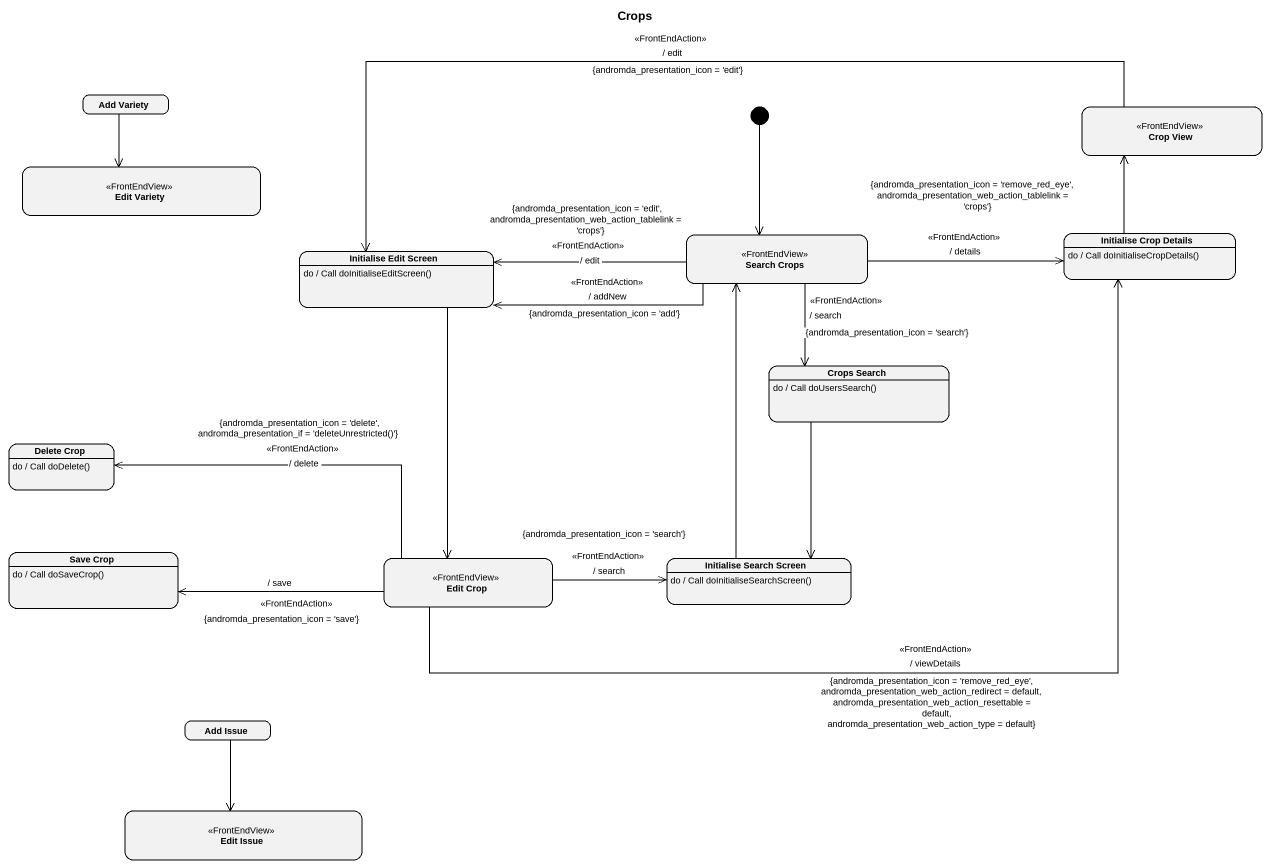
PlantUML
@startuml
title Crops
hide empty description
state "Add Variety" as Add_Variety
state "Crop View" as Crop_View <<FrontEndView>>
state "Edit Variety" as Edit_Variety <<FrontEndView>>
state "Search Crops" as Search_Crops <<FrontEndView>>
state "Initialise Crop Details" as Initialise_Crop_Details
Initialise_Crop_Details : do / Call doInitialiseCropDetails()
state "Initialise Edit Screen" as Initialise_Edit_Screen
Initialise_Edit_Screen : do / Call doInitialiseEditScreen()
state "Crops Search" as Crops_Search
Crops_Search : do / Call doUsersSearch()
state "Delete Crop" as Delete_Crop
Delete_Crop : do / Call doDelete()
state "Save Crop" as Save_Crop
Save_Crop : do / Call doSaveCrop()
state "Edit Crop" as Edit_Crop <<FrontEndView>>
state "Initialise Search Screen" as Initialise_Search_Screen
Initialise_Search_Screen : do / Call doInitialiseSearchScreen()
state "Add Issue" as Add_Issue
state "Edit Issue" as Edit_Issue <<FrontEndView>>
[*] --> Search_Crops
Add_Variety --> Edit_Variety
Crop_View -left-> Initialise_Edit_Screen : <<FrontEndAction>>\n/ edit\n{andromda_presentation_icon = 'edit'}
Search_Crops -right-> Initialise_Crop_Details : {andromda_presentation_icon = 'remove_red_eye', andromda_presentation_web_action_tablelink = 'crops'}\n<<FrontEndAction>>\n/ details
Search_Crops -left-> Initialise_Edit_Screen : {andromda_presentation_icon = 'edit', andromda_presentation_web_action_tablelink = 'crops'}\n<<FrontEndAction>>\n/ edit
Search_Crops -left-> Initialise_Edit_Screen : <<FrontEndAction>>\n/ addNew\n{andromda_presentation_icon = 'add'}
Search_Crops --> Crops_Search : <<FrontEndAction>>\n/ search\n{andromda_presentation_icon = 'search'}
Initialise_Crop_Details -up-> Crop_View
Initialise_Edit_Screen --> Edit_Crop
Crops_Search --> Initialise_Search_Screen
Edit_Crop -right-> Initialise_Crop_Details : <<FrontEndAction>>\n/ viewDetails\n{andromda_presentation_icon = 'remove_red_eye', andromda_presentation_web_action_redirect = default, andromda_presentation_web_action_resettable = default, andromda_presentation_web_action_type = default}
Edit_Crop -left-> Delete_Crop : {andromda_presentation_icon = 'delete', andromda_presentation_if = 'deleteUnrestricted()'}\n<<FrontEndAction>>\n/ delete
Edit_Crop -left-> Save_Crop : / save\n<<FrontEndAction>>\n{andromda_presentation_icon = 'save'}
Edit_Crop -right-> Initialise_Search_Screen : {andromda_presentation_icon = 'search'}\n<<FrontEndAction>>\n/ search
Initialise_Search_Screen -up-> Search_Crops
Add_Issue --> Edit_Issue
@enduml
